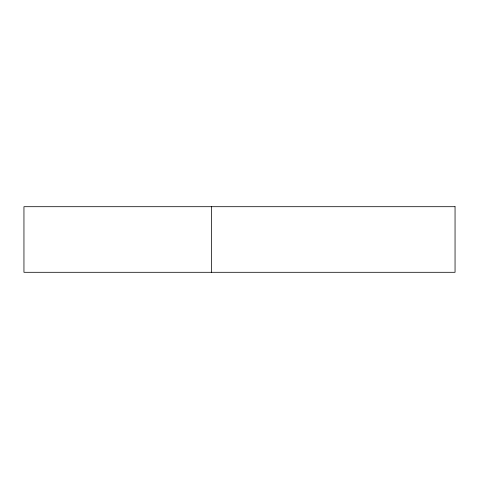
<?xml version="1.0" encoding="UTF-8"?>
<svg xmlns="http://www.w3.org/2000/svg" width="479" height="479" viewBox="0 0 479 479"><rect width="100%" height="100%" fill="white"/><g stroke="black" fill="none" stroke-linecap="round" stroke-linejoin="round"><path stroke-width="0.72" d="M211.383 206.7L211.383 272.3M455.05 206.7L23.95 206.7L23.95 272.3L455.05 272.3L455.05 206.7"/></g></svg>
